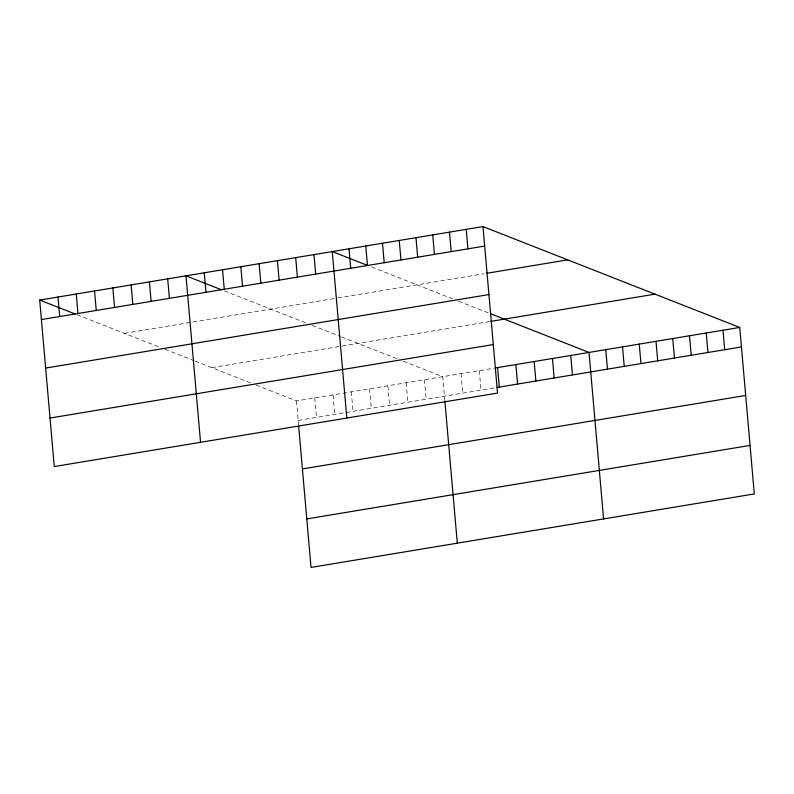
<?xml version="1.0" encoding="UTF-8"?>
<svg xmlns="http://www.w3.org/2000/svg" width="794" height="794" viewBox="0 0 794 794"><rect width="100%" height="100%" fill="white"/><g stroke="black" fill="none" stroke-linecap="round" stroke-linejoin="round"><path stroke-width="0.6" stroke-dasharray="3.97 2.98" d="M124.43 333.351L336.537 298.187M337.758 297.988L483.973 273.741M211.73 367.652L489.66 321.57M256.115 385.09L296.46 400.94L493.937 368.198M298.167 420.433L495.645 387.69M371.602 267.022L452.332 298.733M458.565 301.184L489.739 313.432M224.315 290.872L307.089 323.396M312.28 325.431L340.338 336.458M341.38 336.864L398.36 359.245M403.402 361.23L442.744 376.684L444.749 399.65M77.018 314.732L159.763 347.236M164.963 349.281L194.064 360.714M195.106 361.121L251.073 383.105M479.308 370.619L481.015 390.122M461.026 373.656L462.733 393.149M424.453 379.721L426.16 399.213M406.171 382.748L407.878 402.24M387.889 385.785L389.596 405.277M369.597 388.812L371.304 408.305M351.315 391.839L353.022 411.342M333.033 394.876L334.74 414.369M314.742 397.903L316.449 417.406M296.46 400.94L298.574 425.048"/><path stroke-width="1.19" d="M482.97 226.578L497.54 393.06L54.27 466.554L39.7 300.072L482.97 226.578L739.73 327.446L754.3 493.928L311.03 567.422L298.673 426.209M41.407 319.565L484.677 246.071M486.365 273.344L567.7 259.866M45.645 368.069L488.925 294.574M490.881 321.372L655 294.157M50.022 418.051L493.292 344.556M495.158 367.999L739.73 327.446M496.865 387.492L741.437 346.938M302.405 468.936L745.685 395.452M306.782 518.919L750.052 445.424M367.562 265.434L332.259 251.569L346.829 418.051M490.781 313.838L589.019 352.437L603.589 518.919M221.288 289.691L185.985 275.816L200.545 442.298M39.7 300.072L75.003 313.938M722.987 330.225L724.694 349.717M706.243 333.004L707.95 352.496M689.5 335.773L691.207 355.265M672.746 338.552L674.453 358.044M656.003 341.331L657.71 360.823M639.259 344.1L640.966 363.602M622.516 346.879L624.223 366.371M605.762 349.658L607.47 369.15M570.737 355.464L572.444 374.957M552.455 358.501L554.152 377.994M534.164 361.528L535.871 381.021M515.882 364.555L517.589 384.058M497.6 367.592L499.297 387.085M466.227 229.357L467.934 248.85M449.483 232.126L451.191 251.629M432.74 234.905L434.437 254.398M444.848 400.801L457.304 543.175M415.987 237.684L417.694 257.177M399.243 240.463L400.95 259.956M382.5 243.232L384.207 262.735M365.756 246.011L367.463 265.504M349.003 248.79L350.71 268.283M313.977 254.596L315.684 274.089M295.696 257.623L297.393 277.126M277.404 260.66L279.111 280.153M259.122 263.687L260.829 283.19M240.84 266.724L242.537 286.217M222.548 269.752L224.255 289.244M204.266 272.789L205.974 292.281M167.693 278.853L169.4 298.346M149.411 281.88L151.118 301.373M131.129 284.907L132.826 304.41M112.837 287.944L114.544 307.437M94.555 290.971L96.263 310.474M76.274 294.008L77.971 313.501M57.982 297.035L59.689 316.528"/></g></svg>
